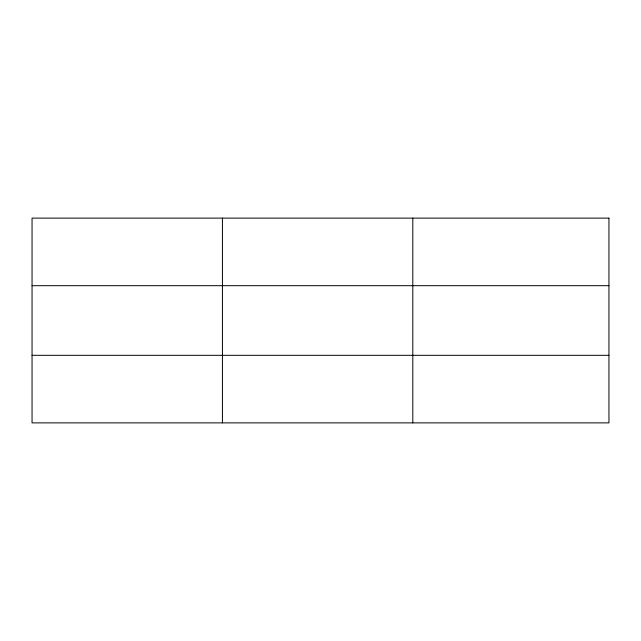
<?xml version="1.0" encoding="UTF-8"?>
<svg xmlns="http://www.w3.org/2000/svg" width="641" height="641" viewBox="0 0 641 641"><rect width="100%" height="100%" fill="white"/><g stroke="black" fill="none" stroke-linecap="round" stroke-linejoin="round"><path stroke-width="0.96" d="M222.427 422.884L222.427 218.116M412.804 422.884L412.804 218.116M32.05 285.686L608.95 285.686M32.05 355.314L608.95 355.314M608.95 218.116L608.95 422.884L32.05 422.884L32.05 218.116L608.95 218.116"/></g></svg>
